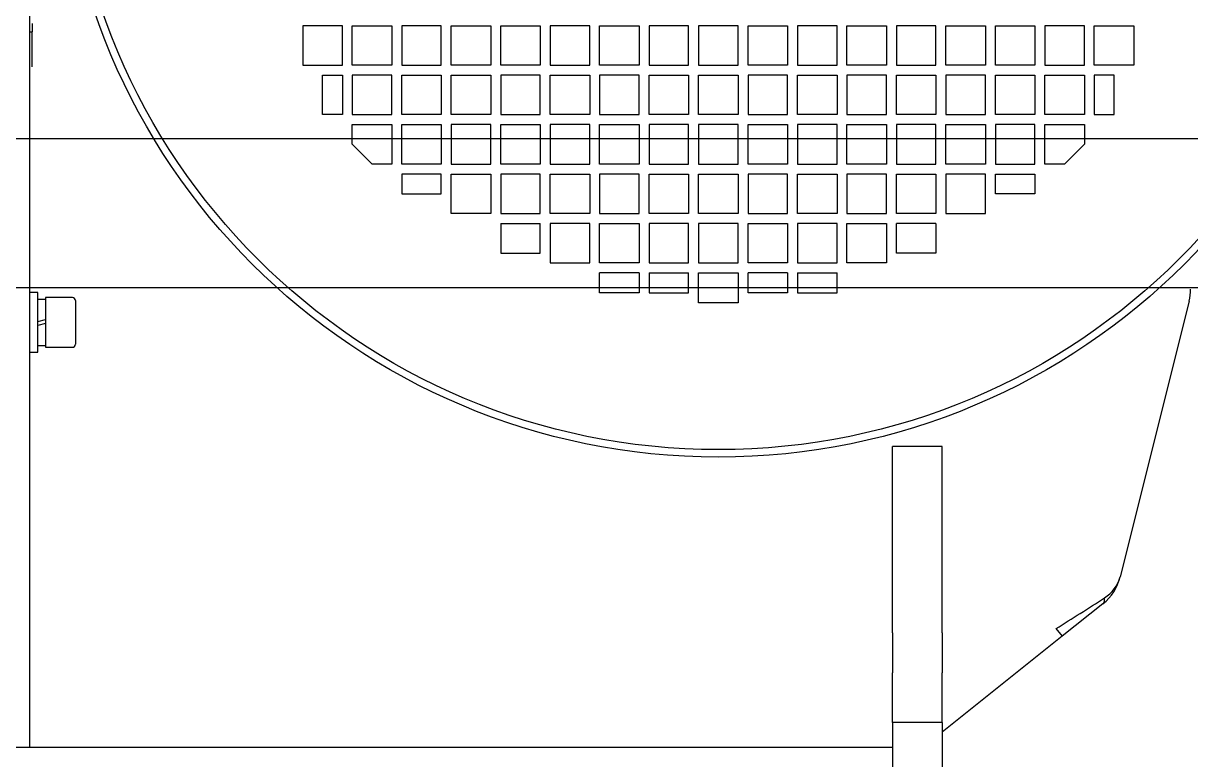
# Model space of a CAD drawing. Extents: x -599358 to 2865263, y -1062760 to 486533.
# Drawn here: x 1861267.1 to 1861522.3, y -663815.9 to -663654.8 of the extents above; entities that cross this region are included whole.
import ezdxf

# ---------------------------------------------------------------- set-up
doc = ezdxf.new("R2010")
doc.units = 0
for name, color, linetype in [('A-LIN-V', 9, 'Continuous'), ('JVOG4900B6S8', 7, 'Continuous'), ('N010122-0000129_', 7, 'Continuous'), ('N040301-0000177_', 7, 'Continuous'), ('N040413-0000113_', 7, 'Continuous'), ('N080101-0000152_', 7, 'Continuous'), ('N090403-0000263_', 7, 'Continuous'), ('WASHER_GBIT_93_1', 7, 'Continuous'), ('WASHER_GBIT_95_2', 7, 'Continuous')]:
    doc.layers.add(name, color=color, linetype=linetype)

# ---------------------------------------------------------------- blocks, each defined once
blk = doc.blocks.new('23423wer')
at = {"layer": 'A-LIN-V', "color": 1}
for p, q in [((-1674651.93, 542141.1), (-1670089.58, 542141.1)), ((-1671851.37, 542117.1), (-1674651.93, 542117.1))]:
    blk.add_line(p, q, dxfattribs=at)
at = {"layer": 'JVOG4900B6S8', "color": 1, "linetype": 'Continuous'}
for p, q in [((-1672077.58, 542159.28), (-1672077.58, 542152.92)), ((-1672071.22, 542159.28), (-1672077.58, 542159.28)), ((-1672071.22, 542152.92), (-1672071.22, 542159.28)), ((-1672069.62, 542159.28), (-1672063.26, 542159.28)), ((-1672069.62, 542152.92), (-1672069.62, 542159.28)), ((-1672063.26, 542159.28), (-1672063.26, 542152.92)), ((-1672061.66, 542159.28), (-1672061.66, 542152.92)), ((-1672055.3, 542159.28), (-1672061.66, 542159.28)), ((-1672055.3, 542152.92), (-1672055.3, 542159.28)), ((-1672053.7, 542152.92), (-1672053.7, 542159.28)), ((-1672053.7, 542159.28), (-1672047.34, 542159.28)), ((-1672047.34, 542159.28), (-1672047.34, 542152.92)), ((-1672045.74, 542152.92), (-1672045.74, 542159.28)), ((-1672045.74, 542159.28), (-1672039.38, 542159.28)), ((-1672039.38, 542159.28), (-1672039.38, 542152.92)), ((-1672037.78, 542159.28), (-1672037.78, 542152.92)), ((-1672031.42, 542159.28), (-1672037.78, 542159.28)), ((-1672031.42, 542152.92), (-1672031.42, 542159.28)), ((-1672029.82, 542152.92), (-1672029.82, 542159.28)), ((-1672029.82, 542159.28), (-1672023.46, 542159.28)), ((-1672023.46, 542159.28), (-1672023.46, 542152.92)), ((-1672015.5, 542159.28), (-1672021.86, 542159.28)), ((-1672021.86, 542159.28), (-1672021.86, 542152.92)), ((-1672015.5, 542152.92), (-1672015.5, 542159.28)), ((-1672013.9, 542159.28), (-1672013.9, 542152.92)), ((-1672007.54, 542159.28), (-1672013.9, 542159.28)), ((-1672007.54, 542152.92), (-1672007.54, 542159.28)), ((-1672005.94, 542152.92), (-1672005.94, 542159.28)), ((-1672005.94, 542159.28), (-1671999.58, 542159.28)), ((-1671999.58, 542159.28), (-1671999.58, 542152.92)), ((-1671991.62, 542159.28), (-1671997.98, 542159.28)), ((-1671997.98, 542159.28), (-1671997.98, 542152.92)), ((-1671991.62, 542152.92), (-1671991.62, 542159.28)), ((-1671990.02, 542152.92), (-1671990.02, 542159.28)), ((-1671990.02, 542159.28), (-1671983.66, 542159.28)), ((-1671983.66, 542159.28), (-1671983.66, 542152.92)), ((-1671982.06, 542159.28), (-1671982.06, 542152.92)), ((-1671975.7, 542159.28), (-1671982.06, 542159.28)), ((-1671975.7, 542152.92), (-1671975.7, 542159.28)), ((-1671974.1, 542152.92), (-1671974.1, 542159.28)), ((-1671974.1, 542159.28), (-1671967.74, 542159.28)), ((-1671967.74, 542159.28), (-1671967.74, 542152.92)), ((-1671966.14, 542159.28), (-1671959.78, 542159.28)), ((-1671966.14, 542152.92), (-1671966.14, 542159.28)), ((-1671959.78, 542159.28), (-1671959.78, 542152.92)), ((-1671958.18, 542159.28), (-1671958.18, 542152.92)), ((-1671951.82, 542159.28), (-1671958.18, 542159.28)), ((-1671951.82, 542152.92), (-1671951.82, 542159.28)), ((-1671950.22, 542152.92), (-1671950.22, 542159.28)), ((-1671950.22, 542159.28), (-1671943.86, 542159.28)), ((-1671943.86, 542159.28), (-1671943.86, 542152.92)), ((-1672077.58, 542152.92), (-1672071.22, 542152.92)), ((-1672063.26, 542152.92), (-1672069.62, 542152.92)), ((-1672061.66, 542152.92), (-1672055.3, 542152.92)), ((-1672047.34, 542152.92), (-1672053.7, 542152.92)), ((-1672039.38, 542152.92), (-1672045.74, 542152.92)), ((-1672037.78, 542152.92), (-1672031.42, 542152.92)), ((-1672023.46, 542152.92), (-1672029.82, 542152.92)), ((-1672021.86, 542152.92), (-1672015.5, 542152.92)), ((-1672013.9, 542152.92), (-1672007.54, 542152.92)), ((-1671999.58, 542152.92), (-1672005.94, 542152.92)), ((-1671997.98, 542152.92), (-1671991.62, 542152.92)), ((-1671983.66, 542152.92), (-1671990.02, 542152.92)), ((-1671982.06, 542152.92), (-1671975.7, 542152.92)), ((-1671967.74, 542152.92), (-1671974.1, 542152.92)), ((-1671959.78, 542152.92), (-1671966.14, 542152.92)), ((-1671958.18, 542152.92), (-1671951.82, 542152.92)), ((-1671943.86, 542152.92), (-1671950.22, 542152.92)), ((-1672074.42, 542144.96), (-1672074.42, 542151.32)), ((-1672074.42, 542151.32), (-1672071.22, 542151.32)), ((-1672071.22, 542151.32), (-1672071.22, 542144.96)), ((-1672063.26, 542151.32), (-1672069.62, 542151.32)), ((-1672069.62, 542151.32), (-1672069.62, 542144.96)), ((-1672063.26, 542144.96), (-1672063.26, 542151.32)), ((-1672061.66, 542151.32), (-1672055.3, 542151.32)), ((-1672061.66, 542144.96), (-1672061.66, 542151.32)), ((-1672055.3, 542151.32), (-1672055.3, 542144.96)), ((-1672053.7, 542144.96), (-1672053.7, 542151.32)), ((-1672053.7, 542151.32), (-1672047.34, 542151.32)), ((-1672047.34, 542151.32), (-1672047.34, 542144.96)), ((-1672039.38, 542151.32), (-1672045.74, 542151.32)), ((-1672045.74, 542151.32), (-1672045.74, 542144.96)), ((-1672039.38, 542144.96), (-1672039.38, 542151.32)), ((-1672037.78, 542151.32), (-1672031.42, 542151.32)), ((-1672037.78, 542144.96), (-1672037.78, 542151.32)), ((-1672031.42, 542151.32), (-1672031.42, 542144.96)), ((-1672029.82, 542151.32), (-1672029.82, 542144.96)), ((-1672023.46, 542151.32), (-1672029.82, 542151.32)), ((-1672023.46, 542144.96), (-1672023.46, 542151.32)), ((-1672021.86, 542144.96), (-1672021.86, 542151.32)), ((-1672021.86, 542151.32), (-1672015.5, 542151.32)), ((-1672015.5, 542151.32), (-1672015.5, 542144.96)), ((-1672013.9, 542151.32), (-1672007.54, 542151.32)), ((-1672013.9, 542144.96), (-1672013.9, 542151.32)), ((-1672007.54, 542151.32), (-1672007.54, 542144.96)), ((-1672005.94, 542151.32), (-1672005.94, 542144.96)), ((-1671999.58, 542151.32), (-1672005.94, 542151.32)), ((-1671999.58, 542144.96), (-1671999.58, 542151.32)), ((-1671997.98, 542151.32), (-1671991.62, 542151.32)), ((-1671997.98, 542144.96), (-1671997.98, 542151.32)), ((-1671991.62, 542151.32), (-1671991.62, 542144.96)), ((-1671990.02, 542151.32), (-1671990.02, 542144.96)), ((-1671983.66, 542151.32), (-1671990.02, 542151.32)), ((-1671983.66, 542144.96), (-1671983.66, 542151.32)), ((-1671982.06, 542144.96), (-1671982.06, 542151.32)), ((-1671982.06, 542151.32), (-1671975.7, 542151.32)), ((-1671975.7, 542151.32), (-1671975.7, 542144.96)), ((-1671967.74, 542151.32), (-1671974.1, 542151.32)), ((-1671974.1, 542151.32), (-1671974.1, 542144.96)), ((-1671967.74, 542144.96), (-1671967.74, 542151.32)), ((-1671966.14, 542144.96), (-1671966.14, 542151.32)), ((-1671966.14, 542151.32), (-1671959.78, 542151.32)), ((-1671959.78, 542151.32), (-1671959.78, 542144.96)), ((-1671958.18, 542144.96), (-1671958.18, 542151.32)), ((-1671958.18, 542151.32), (-1671951.82, 542151.32)), ((-1671951.82, 542151.32), (-1671951.82, 542144.96)), ((-1671950.22, 542151.32), (-1671950.22, 542144.96)), ((-1671947.02, 542151.32), (-1671950.22, 542151.32)), ((-1671947.02, 542144.96), (-1671947.02, 542151.32)), ((-1672071.22, 542144.96), (-1672074.42, 542144.96)), ((-1672069.62, 542144.96), (-1672063.26, 542144.96)), ((-1672055.3, 542144.96), (-1672061.66, 542144.96)), ((-1672047.34, 542144.96), (-1672053.7, 542144.96)), ((-1672045.74, 542144.96), (-1672039.38, 542144.96)), ((-1672031.42, 542144.96), (-1672037.78, 542144.96)), ((-1672029.82, 542144.96), (-1672023.46, 542144.96)), ((-1672015.5, 542144.96), (-1672021.86, 542144.96)), ((-1672007.54, 542144.96), (-1672013.9, 542144.96)), ((-1672005.94, 542144.96), (-1671999.58, 542144.96)), ((-1671991.62, 542144.96), (-1671997.98, 542144.96)), ((-1671990.02, 542144.96), (-1671983.66, 542144.96)), ((-1671975.7, 542144.96), (-1671982.06, 542144.96)), ((-1671974.1, 542144.96), (-1671967.74, 542144.96)), ((-1671959.78, 542144.96), (-1671966.14, 542144.96)), ((-1671951.82, 542144.96), (-1671958.18, 542144.96)), ((-1671950.22, 542144.96), (-1671947.02, 542144.96)), ((-1672069.62, 542140.2), (-1672069.62, 542143.36)), ((-1672069.62, 542143.36), (-1672063.26, 542143.36)), ((-1672063.26, 542143.36), (-1672063.26, 542137)), ((-1672061.66, 542137), (-1672061.66, 542143.36)), ((-1672061.66, 542143.36), (-1672055.3, 542143.36)), ((-1672055.3, 542143.36), (-1672055.3, 542137)), ((-1672053.7, 542143.36), (-1672053.7, 542137)), ((-1672047.34, 542143.36), (-1672053.7, 542143.36)), ((-1672047.34, 542137), (-1672047.34, 542143.36)), ((-1672045.74, 542143.36), (-1672039.38, 542143.36)), ((-1672045.74, 542137), (-1672045.74, 542143.36)), ((-1672039.38, 542143.36), (-1672039.38, 542137)), ((-1672037.78, 542143.36), (-1672037.78, 542137)), ((-1672031.42, 542143.36), (-1672037.78, 542143.36)), ((-1672031.42, 542137), (-1672031.42, 542143.36)), ((-1672029.82, 542137), (-1672029.82, 542143.36)), ((-1672029.82, 542143.36), (-1672023.46, 542143.36)), ((-1672023.46, 542143.36), (-1672023.46, 542137)), ((-1672021.86, 542143.36), (-1672021.86, 542137)), ((-1672015.5, 542143.36), (-1672021.86, 542143.36)), ((-1672015.5, 542137), (-1672015.5, 542143.36)), ((-1672013.9, 542143.36), (-1672013.9, 542137)), ((-1672007.54, 542143.36), (-1672013.9, 542143.36)), ((-1672007.54, 542137), (-1672007.54, 542143.36)), ((-1672005.94, 542137), (-1672005.94, 542143.36)), ((-1672005.94, 542143.36), (-1671999.58, 542143.36)), ((-1671999.58, 542143.36), (-1671999.58, 542137)), ((-1671997.98, 542143.36), (-1671997.98, 542137)), ((-1671991.62, 542143.36), (-1671997.98, 542143.36)), ((-1671991.62, 542137), (-1671991.62, 542143.36)), ((-1671990.02, 542137), (-1671990.02, 542143.36)), ((-1671990.02, 542143.36), (-1671983.66, 542143.36)), ((-1671983.66, 542143.36), (-1671983.66, 542137)), ((-1671982.06, 542143.36), (-1671982.06, 542137)), ((-1671975.7, 542143.36), (-1671982.06, 542143.36)), ((-1671975.7, 542137), (-1671975.7, 542143.36)), ((-1671974.1, 542137), (-1671974.1, 542143.36)), ((-1671974.1, 542143.36), (-1671967.74, 542143.36)), ((-1671967.74, 542143.36), (-1671967.74, 542137)), ((-1671966.14, 542143.36), (-1671966.14, 542137)), ((-1671959.78, 542143.36), (-1671966.14, 542143.36)), ((-1671959.78, 542137), (-1671959.78, 542143.36)), ((-1671958.18, 542137), (-1671958.18, 542143.36)), ((-1671958.18, 542143.36), (-1671951.82, 542143.36)), ((-1671951.82, 542143.36), (-1671951.82, 542140.2)), ((-1672066.42, 542137), (-1672069.62, 542140.2)), ((-1671951.82, 542140.2), (-1671955.02, 542137)), ((-1672063.26, 542137), (-1672066.42, 542137)), ((-1672055.3, 542137), (-1672061.66, 542137)), ((-1672053.7, 542137), (-1672047.34, 542137)), ((-1672039.38, 542137), (-1672045.74, 542137)), ((-1672037.78, 542137), (-1672031.42, 542137)), ((-1672023.46, 542137), (-1672029.82, 542137)), ((-1672021.86, 542137), (-1672015.5, 542137)), ((-1672013.9, 542137), (-1672007.54, 542137)), ((-1671999.58, 542137), (-1672005.94, 542137)), ((-1671997.98, 542137), (-1671991.62, 542137)), ((-1671983.66, 542137), (-1671990.02, 542137)), ((-1671982.06, 542137), (-1671975.7, 542137)), ((-1671967.74, 542137), (-1671974.1, 542137)), ((-1671966.14, 542137), (-1671959.78, 542137)), ((-1671955.02, 542137), (-1671958.18, 542137)), ((-1672055.3, 542135.4), (-1672061.66, 542135.4)), ((-1672061.66, 542135.4), (-1672061.66, 542132.2)), ((-1672055.3, 542132.2), (-1672055.3, 542135.4)), ((-1672053.7, 542129.04), (-1672053.7, 542135.4)), ((-1672053.7, 542135.4), (-1672047.34, 542135.4)), ((-1672047.34, 542135.4), (-1672047.34, 542129.04)), ((-1672045.74, 542135.4), (-1672045.74, 542129.04)), ((-1672039.38, 542135.4), (-1672045.74, 542135.4)), ((-1672039.38, 542129.04), (-1672039.38, 542135.4)), ((-1672037.78, 542129.04), (-1672037.78, 542135.4)), ((-1672037.78, 542135.4), (-1672031.42, 542135.4)), ((-1672031.42, 542135.4), (-1672031.42, 542129.04)), ((-1672029.82, 542135.4), (-1672029.82, 542129.04)), ((-1672023.46, 542135.4), (-1672029.82, 542135.4)), ((-1672023.46, 542129.04), (-1672023.46, 542135.4)), ((-1672021.86, 542129.04), (-1672021.86, 542135.4)), ((-1672021.86, 542135.4), (-1672015.5, 542135.4)), ((-1672015.5, 542135.4), (-1672015.5, 542129.04)), ((-1672013.9, 542129.04), (-1672013.9, 542135.4)), ((-1672013.9, 542135.4), (-1672007.54, 542135.4)), ((-1672007.54, 542135.4), (-1672007.54, 542129.04)), ((-1672005.94, 542135.4), (-1672005.94, 542129.04)), ((-1671999.58, 542135.4), (-1672005.94, 542135.4)), ((-1671999.58, 542129.04), (-1671999.58, 542135.4)), ((-1671997.98, 542129.04), (-1671997.98, 542135.4)), ((-1671997.98, 542135.4), (-1671991.62, 542135.4)), ((-1671991.62, 542135.4), (-1671991.62, 542129.04)), ((-1671990.02, 542135.4), (-1671990.02, 542129.04)), ((-1671983.66, 542135.4), (-1671990.02, 542135.4)), ((-1671983.66, 542129.04), (-1671983.66, 542135.4)), ((-1671982.06, 542129.04), (-1671982.06, 542135.4)), ((-1671982.06, 542135.4), (-1671975.7, 542135.4)), ((-1671975.7, 542135.4), (-1671975.7, 542129.04)), ((-1671974.1, 542135.4), (-1671974.1, 542129.04)), ((-1671967.74, 542135.4), (-1671974.1, 542135.4)), ((-1671967.74, 542129.04), (-1671967.74, 542135.4)), ((-1671966.14, 542135.4), (-1671959.78, 542135.4)), ((-1671966.14, 542132.2), (-1671966.14, 542135.4)), ((-1671959.78, 542135.4), (-1671959.78, 542132.2)), ((-1672061.66, 542132.2), (-1672055.3, 542132.2)), ((-1671959.78, 542132.2), (-1671966.14, 542132.2)), ((-1672047.34, 542129.04), (-1672053.7, 542129.04)), ((-1672045.74, 542129.04), (-1672039.38, 542129.04)), ((-1672045.74, 542127.44), (-1672045.74, 542122.64)), ((-1672045.74, 542127.44), (-1672039.38, 542127.44)), ((-1672039.38, 542122.64), (-1672039.38, 542127.44)), ((-1672031.42, 542129.04), (-1672037.78, 542129.04)), ((-1672037.78, 542127.44), (-1672037.78, 542121.08)), ((-1672031.42, 542127.44), (-1672037.78, 542127.44)), ((-1672031.42, 542121.08), (-1672031.42, 542127.44)), ((-1672029.82, 542129.04), (-1672023.46, 542129.04)), ((-1672029.82, 542121.08), (-1672029.82, 542127.44)), ((-1672029.82, 542127.44), (-1672023.46, 542127.44)), ((-1672023.46, 542127.44), (-1672023.46, 542121.08)), ((-1672015.5, 542129.04), (-1672021.86, 542129.04)), ((-1672021.86, 542127.44), (-1672021.86, 542121.08)), ((-1672015.5, 542127.44), (-1672021.86, 542127.44)), ((-1672015.5, 542121.08), (-1672015.5, 542127.44)), ((-1672007.54, 542129.04), (-1672013.9, 542129.04)), ((-1672013.9, 542127.44), (-1672013.9, 542121.08)), ((-1672007.54, 542127.44), (-1672013.9, 542127.44)), ((-1672007.54, 542121.08), (-1672007.54, 542127.44)), ((-1672005.94, 542129.04), (-1671999.58, 542129.04)), ((-1672005.94, 542121.08), (-1672005.94, 542127.44)), ((-1672005.94, 542127.44), (-1671999.58, 542127.44)), ((-1671999.58, 542127.44), (-1671999.58, 542121.08)), ((-1671991.62, 542129.04), (-1671997.98, 542129.04)), ((-1671991.62, 542127.44), (-1671997.98, 542127.44)), ((-1671997.98, 542127.44), (-1671997.98, 542121.08)), ((-1671991.62, 542121.08), (-1671991.62, 542127.44)), ((-1671990.02, 542129.04), (-1671983.66, 542129.04)), ((-1671990.02, 542127.44), (-1671983.66, 542127.44)), ((-1671990.02, 542121.08), (-1671990.02, 542127.44)), ((-1671983.66, 542127.44), (-1671983.66, 542121.08)), ((-1671975.7, 542129.04), (-1671982.06, 542129.04)), ((-1671982.06, 542122.64), (-1671982.06, 542127.44)), ((-1671975.7, 542127.44), (-1671982.06, 542127.44)), ((-1671975.7, 542127.44), (-1671975.7, 542122.64)), ((-1671974.1, 542129.04), (-1671967.74, 542129.04)), ((-1672045.74, 542122.64), (-1672039.38, 542122.64)), ((-1671975.7, 542122.64), (-1671982.06, 542122.64)), ((-1672037.78, 542121.08), (-1672031.42, 542121.08)), ((-1672023.46, 542121.08), (-1672029.82, 542121.08)), ((-1672021.86, 542121.08), (-1672015.5, 542121.08)), ((-1672013.9, 542121.08), (-1672007.54, 542121.08)), ((-1671999.58, 542121.08), (-1672005.94, 542121.08)), ((-1671997.98, 542121.08), (-1671991.62, 542121.08)), ((-1671983.66, 542121.08), (-1671990.02, 542121.08)), ((-1672023.46, 542119.48), (-1672029.82, 542119.48)), ((-1672029.82, 542116.28), (-1672029.82, 542119.48)), ((-1672023.46, 542119.48), (-1672023.46, 542116.28)), ((-1672021.86, 542119.48), (-1672021.86, 542116.28)), ((-1672021.86, 542119.48), (-1672015.5, 542119.48)), ((-1672015.5, 542116.28), (-1672015.5, 542119.48)), ((-1672013.9, 542114.68), (-1672013.9, 542119.48)), ((-1672013.9, 542119.48), (-1672007.54, 542119.48)), ((-1672007.54, 542119.48), (-1672007.54, 542114.68)), ((-1671999.58, 542119.48), (-1672005.94, 542119.48)), ((-1672005.94, 542116.28), (-1672005.94, 542119.48)), ((-1671999.58, 542119.48), (-1671999.58, 542116.28)), ((-1671997.98, 542119.48), (-1671997.98, 542116.28)), ((-1671997.98, 542119.48), (-1671991.62, 542119.48)), ((-1671991.62, 542116.28), (-1671991.62, 542119.48)), ((-1672023.46, 542116.28), (-1672029.82, 542116.28)), ((-1672021.86, 542116.28), (-1672015.5, 542116.28)), ((-1671999.58, 542116.28), (-1672005.94, 542116.28)), ((-1671997.98, 542116.28), (-1671991.62, 542116.28)), ((-1672007.54, 542114.68), (-1672013.9, 542114.68)), ((-1671934.96, 542114.94), (-1671946.07, 542070.52)), ((-1671948.83, 542066.21), (-1671955.39, 542060.96)), ((-1671956.39, 542062.21), (-1671955.39, 542060.96)), ((-1671955.39, 542060.96), (-1671974.72, 542045.5))]:
    blk.add_line(p, q, dxfattribs=at)
for radius in [106.08, 104.88]:
    blk.add_circle((-1672010.72, 542195.9), radius, dxfattribs=at)
for centre, radius, start, end in [((-1671942.72, 542116.88), 8, 345.9638, 0), ((-1671953.83, 542072.46), 8, 308.6598, 345.9638), ((-1671951.49, 542071.96), 5.61, 301.0612, 345.1132), ((-1672150.49, 542377.15), 369.95, 301.6464, 303.0755)]:
    blk.add_arc(centre, radius, start, end, dxfattribs=at)
blk.add_ellipse((-1671949.83, 542067.46), major_axis=(-1, 1.25), ratio=0.622513, start_param=3.141591, end_param=4.027339, dxfattribs=at)
at = {"layer": 'N010122-0000129_', "color": 1, "linetype": 'Continuous'}
for p, q in [((-1672118.96, 542115.5), (-1672118.96, 542107.5)), ((-1672114.64, 542115.5), (-1672118.96, 542115.5)), ((-1672114.16, 542115.02), (-1672114.16, 542107.98)), ((-1672118.96, 542107.5), (-1672114.64, 542107.5))]:
    blk.add_line(p, q, dxfattribs=at)
for centre, start, end in [((-1672114.64, 542115.02), 0, 90), ((-1672114.64, 542107.98), 270, 0)]:
    blk.add_arc(centre, 0.48, start, end, dxfattribs=at)
at = {"layer": 'N040301-0000177_', "color": 1, "linetype": 'Continuous'}
for p, q in [((-1671982.72, 542061.5), (-1671982.72, 542091.5)), ((-1671974.72, 542091.5), (-1671982.72, 542091.5)), ((-1671974.72, 542061.5), (-1671974.72, 542091.5)), ((-1671982.72, 542061.5), (-1671982.72, 542055.1)), ((-1671974.72, 542061.5), (-1671974.72, 542055.1)), ((-1671982.72, 542047.1), (-1671982.72, 542055.1)), ((-1671974.72, 542047.1), (-1671974.72, 542055.1)), ((-1671982.72, 542047.1), (-1671982.72, 542039.1)), ((-1671974.72, 542047.1), (-1671982.72, 542047.1)), ((-1671974.72, 542047.1), (-1671974.72, 542039.1))]:
    blk.add_line(p, q, dxfattribs=at)
at = {"layer": 'N040413-0000113_', "color": 1, "linetype": 'Continuous'}
blk.add_line((-1672382.72, 542043.1), (-1671982.72, 542043.1), dxfattribs=at)
at = {"layer": 'N080101-0000152_', "color": 1, "linetype": 'Continuous'}
for p in [(-1672121.12, 542159.66), (-1672121.52, 542158.3), (-1672121.12, 542152.66)]:
    blk.add_line(p, (-1672121.12, 542158.3), dxfattribs=at)
at = {"layer": 'N090403-0000263_', "color": 1, "linetype": 'Continuous'}
blk.add_line((-1672121.52, 542043.1), (-1672121.52, 542279.9), dxfattribs=at)
at = {"layer": 'WASHER_GBIT_93_1', "color": 1, "linetype": 'Continuous'}
for p, q in [((-1672118.96, 542115.22), (-1672120.24, 542115.22)), ((-1672120.24, 542111.66), (-1672118.96, 542112)), ((-1672118.96, 542111.34), (-1672120.24, 542110.99)), ((-1672120.24, 542107.78), (-1672118.96, 542107.78))]:
    blk.add_line(p, q, dxfattribs=at)
at = {"layer": 'WASHER_GBIT_95_2', "color": 1, "linetype": 'Continuous'}
for p, q in [((-1672120.24, 542116.3), (-1672121.52, 542116.3)), ((-1672120.24, 542106.7), (-1672120.24, 542116.3)), ((-1672121.52, 542106.7), (-1672120.24, 542106.7))]:
    blk.add_line(p, q, dxfattribs=at)

msp = doc.modelspace()

# ---------------------------------------------------------------- block references
at = {"xscale": 1.35874988235309, "yscale": 1.35874988235309, "zscale": 1.35874988235309}
msp.add_blockref('23423wer', (4133263.37, -1400314.16), dxfattribs=at)

doc.saveas('drawing.dxf')
